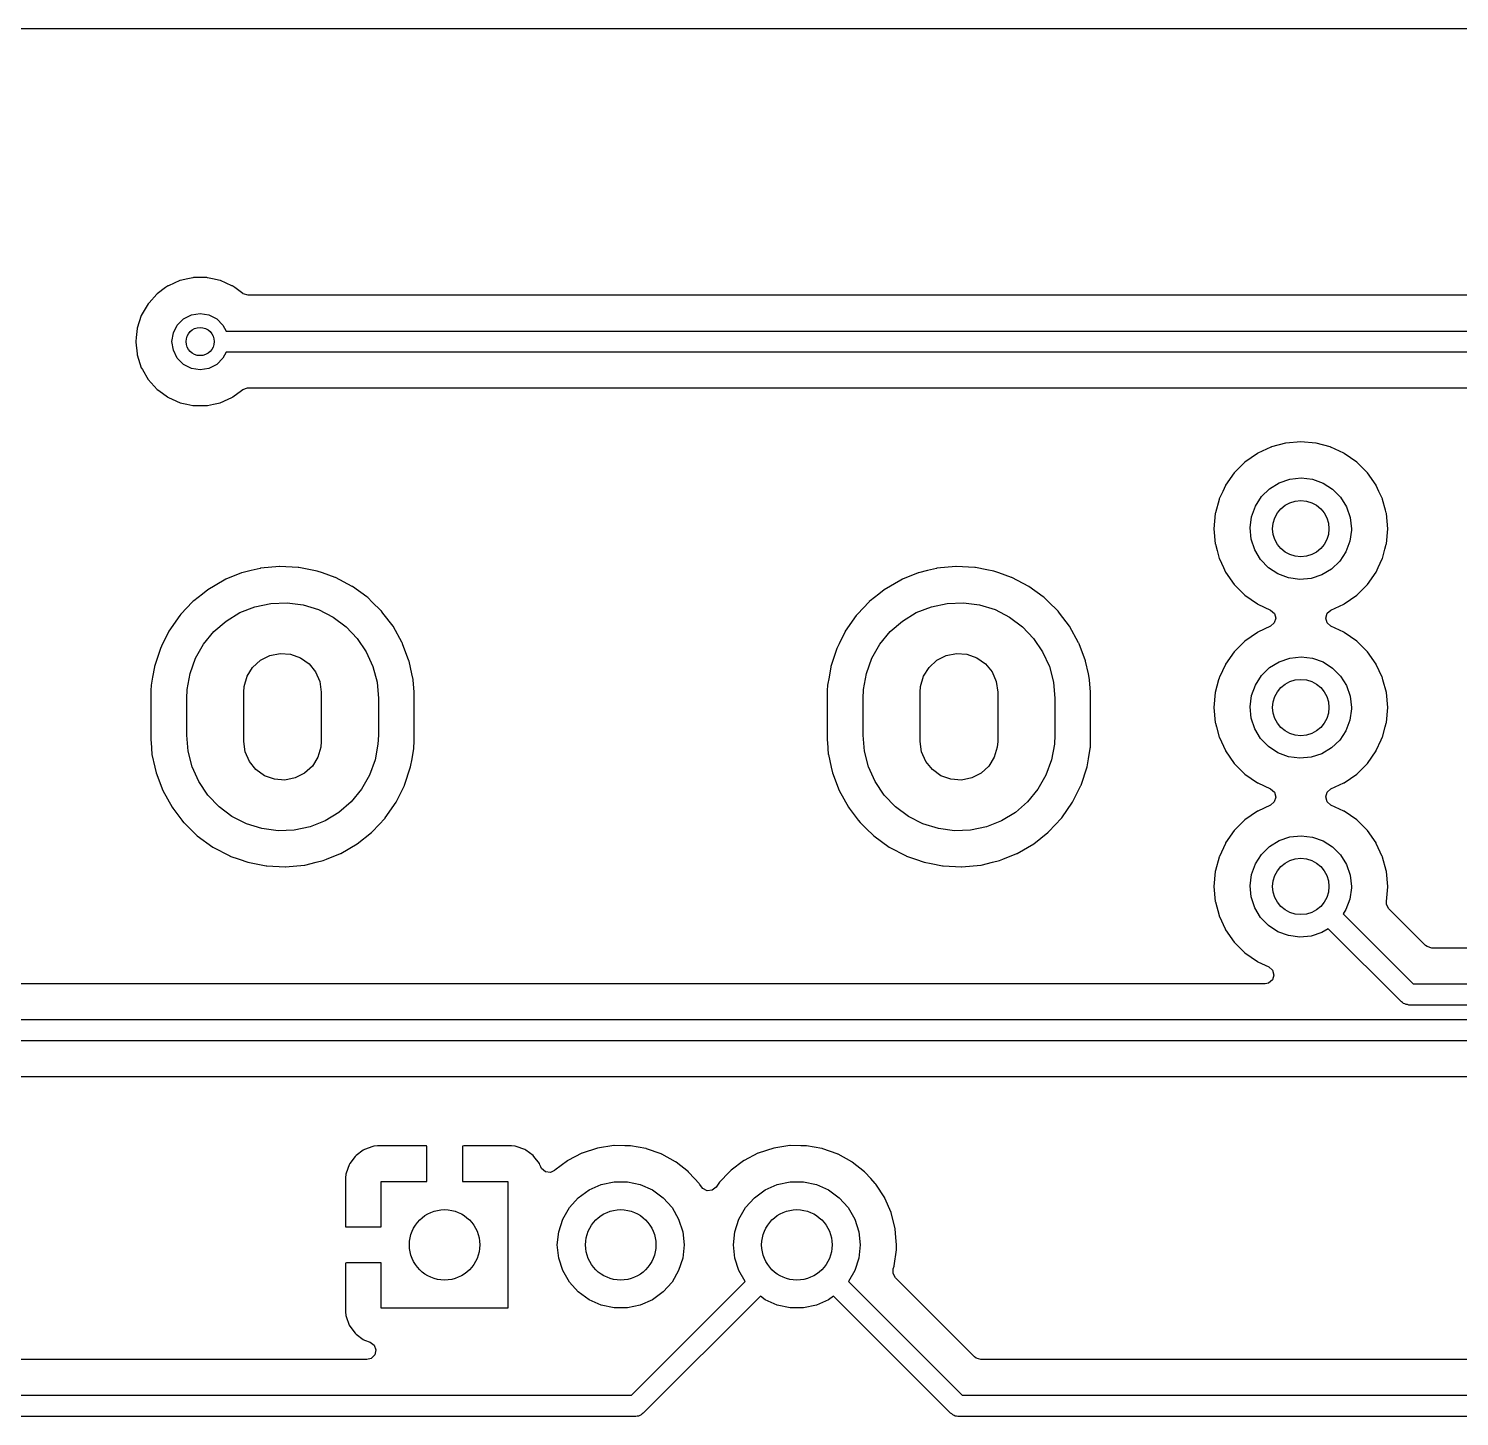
# Model space of a CAD drawing. Extents: x 51 to 243, y -135 to -54.
# Drawn here: x 156.7 to 177, y -73.56 to -53.85 of the extents above; entities that cross this region are included whole.
import ezdxf

# ---------------------------------------------------------------- set-up
doc = ezdxf.new("R2010")
doc.units = 0
doc.layers.add('BLACK', color=7, linetype='CONTINUOUS')

msp = doc.modelspace()

# ---------------------------------------------------------------- linework, layer by layer
at = {"layer": 'BLACK', "linetype": 'CONTINUOUS'}
for p, q in [((51.4345, -53.8485), (243.206, -53.8485)), ((158.843, -57.4269), (158.68, -57.4992)), ((158.849, -57.4242), (158.843, -57.4269)), ((158.843, -57.4269), (158.843, -57.4269)), ((158.958, -57.401), (158.849, -57.4242)), ((159.029, -57.3859), (158.958, -57.401)), ((159.036, -57.3845), (159.029, -57.3859)), ((159.029, -57.3859), (159.029, -57.3859)), ((159.226, -57.3845), (159.036, -57.3845)), ((159.233, -57.3859), (159.226, -57.3845)), ((159.304, -57.401), (159.233, -57.3859)), ((159.233, -57.3859), (159.233, -57.3859)), ((159.413, -57.4242), (159.304, -57.401)), ((159.419, -57.4269), (159.413, -57.4242)), ((159.582, -57.4992), (159.419, -57.4269)), ((159.419, -57.4269), (159.419, -57.4269)), ((158.515, -57.619), (158.406, -57.7409)), ((158.52, -57.6141), (158.515, -57.619)), ((158.515, -57.619), (158.515, -57.619)), ((158.64, -57.5268), (158.52, -57.6141)), ((158.669, -57.5058), (158.64, -57.5268)), ((158.674, -57.5019), (158.669, -57.5058)), ((158.669, -57.5058), (158.669, -57.5058)), ((158.68, -57.4992), (158.674, -57.5019)), ((158.68, -57.4992), (158.68, -57.4992)), ((159.588, -57.5019), (159.582, -57.4992)), ((159.582, -57.4992), (159.582, -57.4992)), ((159.593, -57.5058), (159.588, -57.5019)), ((159.622, -57.5268), (159.593, -57.5058)), ((159.593, -57.5058), (159.593, -57.5058)), ((159.737, -57.6103), (159.622, -57.5268)), ((159.737, -57.6104), (159.737, -57.6103)), ((159.743, -57.6145), (159.737, -57.6104)), ((159.811, -57.6345), (159.743, -57.6145)), ((208.164, -57.6345), (159.811, -57.6345)), ((158.392, -57.7561), (158.296, -57.9214)), ((158.406, -57.7409), (158.392, -57.7561)), ((158.296, -57.9214), (158.237, -58.1031)), ((158.751, -58.1694), (158.807, -58.0579)), ((158.807, -58.0579), (158.896, -57.9694)), ((158.896, -57.9694), (159.007, -57.9126)), ((159.007, -57.9126), (159.131, -57.893)), ((159.131, -57.893), (159.255, -57.9126)), ((159.255, -57.9126), (159.366, -57.9694)), ((159.366, -57.9694), (159.455, -58.0579)), ((159.455, -58.0579), (159.498, -58.143)), ((158.223, -58.2368), (158.217, -58.293)), ((158.237, -58.1096), (158.223, -58.2368)), ((158.237, -58.1031), (158.237, -58.1096)), ((158.237, -58.1096), (158.237, -58.1096)), ((158.731, -58.293), (158.751, -58.1694)), ((159.498, -58.143), (222.123, -58.143)), ((158.217, -58.293), (158.218, -58.2996)), ((158.218, -58.2996), (158.236, -58.4652)), ((158.236, -58.4652), (158.237, -58.4829)), ((158.751, -58.4166), (158.731, -58.293)), ((158.807, -58.5281), (158.751, -58.4166)), ((159.498, -58.443), (159.455, -58.5281)), ((222.061, -58.443), (159.498, -58.443)), ((158.237, -58.4829), (158.296, -58.6646)), ((158.296, -58.6646), (158.3, -58.6703)), ((158.3, -58.6703), (158.3, -58.6703)), ((158.3, -58.6703), (158.312, -58.6913)), ((158.896, -58.6166), (158.807, -58.5281)), ((159.007, -58.6734), (158.896, -58.6166)), ((159.131, -58.693), (159.007, -58.6734)), ((159.255, -58.6734), (159.131, -58.693)), ((159.366, -58.6166), (159.255, -58.6734)), ((159.455, -58.5281), (159.366, -58.6166)), ((158.312, -58.6913), (158.392, -58.8299)), ((158.392, -58.8299), (158.52, -58.9719)), ((158.52, -58.9719), (158.543, -58.9884)), ((158.543, -58.9884), (158.667, -59.0785)), ((158.667, -59.0785), (158.674, -59.0841)), ((158.674, -59.0841), (158.68, -59.0868)), ((158.68, -59.0868), (158.68, -59.0868)), ((158.68, -59.0868), (158.735, -59.1112)), ((159.527, -59.1112), (159.582, -59.0868)), ((159.582, -59.0868), (159.588, -59.0841)), ((159.582, -59.0868), (159.582, -59.0868)), ((159.588, -59.0841), (159.595, -59.0785)), ((159.595, -59.0785), (159.719, -58.9884)), ((159.719, -58.9884), (159.737, -58.9756)), ((159.737, -58.9756), (159.804, -58.9517)), ((159.804, -58.9517), (159.811, -58.9515)), ((159.811, -58.9515), (221.798, -58.9515)), ((158.735, -59.1112), (158.849, -59.1618)), ((158.849, -59.1618), (158.942, -59.1816)), ((158.942, -59.1816), (159.029, -59.2001)), ((159.029, -59.2001), (159.029, -59.2001)), ((159.029, -59.2001), (159.036, -59.2015)), ((159.036, -59.2015), (159.226, -59.2015)), ((159.226, -59.2015), (159.233, -59.2001)), ((159.233, -59.2001), (159.32, -59.1816)), ((159.233, -59.2001), (159.233, -59.2001)), ((159.32, -59.1816), (159.413, -59.1618)), ((159.413, -59.1618), (159.527, -59.1112)), ((174.135, -59.882), (173.959, -60.0053)), ((174.14, -59.8797), (174.135, -59.882)), ((174.325, -59.7935), (174.14, -59.8797)), ((174.14, -59.8797), (174.14, -59.8797)), ((174.33, -59.7912), (174.325, -59.7935)), ((174.325, -59.7935), (174.325, -59.7935)), ((174.336, -59.7898), (174.33, -59.7912)), ((174.533, -59.737), (174.336, -59.7898)), ((174.336, -59.7898), (174.336, -59.7898)), ((174.538, -59.7355), (174.533, -59.737)), ((174.533, -59.737), (174.533, -59.737)), ((174.752, -59.7168), (174.538, -59.7355)), ((174.966, -59.7355), (174.752, -59.7168)), ((174.971, -59.737), (174.966, -59.7355)), ((175.168, -59.7898), (174.971, -59.737)), ((174.971, -59.737), (174.971, -59.737)), ((175.174, -59.7912), (175.168, -59.7898)), ((175.168, -59.7898), (175.168, -59.7898)), ((175.179, -59.7935), (175.174, -59.7912)), ((175.364, -59.8797), (175.179, -59.7935)), ((175.179, -59.7935), (175.179, -59.7935)), ((175.369, -59.882), (175.364, -59.8797)), ((175.364, -59.8797), (175.364, -59.8797)), ((175.545, -60.0053), (175.369, -59.882)), ((173.959, -60.0053), (173.807, -60.1573)), ((175.697, -60.1573), (175.545, -60.0053)), ((173.807, -60.1573), (173.684, -60.3334)), ((174.309, -60.3826), (174.445, -60.2985)), ((174.445, -60.2985), (174.597, -60.2468)), ((174.597, -60.2468), (174.757, -60.23)), ((174.757, -60.23), (174.916, -60.249)), ((174.916, -60.249), (175.068, -60.3029)), ((175.068, -60.3029), (175.203, -60.3889)), ((175.82, -60.3334), (175.697, -60.1573)), ((173.643, -60.4214), (173.593, -60.5282)), ((173.682, -60.3384), (173.643, -60.4214)), ((173.684, -60.3334), (173.682, -60.3384)), ((173.682, -60.3384), (173.682, -60.3384)), ((174.107, -60.6299), (174.194, -60.4949)), ((174.194, -60.4949), (174.309, -60.3826)), ((175.203, -60.3889), (175.316, -60.5028)), ((175.316, -60.5028), (175.401, -60.6389)), ((175.822, -60.3384), (175.82, -60.3334)), ((175.861, -60.4214), (175.822, -60.3384)), ((175.822, -60.3384), (175.822, -60.3384)), ((175.911, -60.5282), (175.861, -60.4214)), ((173.592, -60.5335), (173.541, -60.7231)), ((173.593, -60.5282), (173.592, -60.5335)), ((173.592, -60.5335), (173.592, -60.5335)), ((174.052, -60.7807), (174.107, -60.6299)), ((175.401, -60.6389), (175.454, -60.7905)), ((175.912, -60.5335), (175.911, -60.5282)), ((175.954, -60.6879), (175.912, -60.5335)), ((175.912, -60.5335), (175.912, -60.5335)), ((175.963, -60.7231), (175.954, -60.6879)), ((173.538, -60.7359), (173.519, -60.95)), ((173.541, -60.7231), (173.538, -60.7359)), ((174.032, -60.9399), (174.052, -60.7807)), ((175.454, -60.7905), (175.472, -60.95)), ((175.966, -60.7359), (175.963, -60.7231)), ((175.985, -60.95), (175.966, -60.7359)), ((173.519, -60.95), (173.538, -61.1641)), ((174.048, -61.0997), (174.032, -60.9399)), ((174.098, -61.252), (174.048, -61.0997)), ((175.472, -60.9701), (175.449, -61.1291)), ((175.472, -60.95), (175.472, -60.9701)), ((175.966, -61.1641), (175.985, -60.95)), ((173.538, -61.1641), (173.539, -61.1695)), ((173.539, -61.1695), (173.539, -61.1695)), ((173.539, -61.1695), (173.564, -61.2611)), ((173.564, -61.2611), (173.593, -61.3718)), ((174.182, -61.3893), (174.098, -61.252)), ((175.392, -61.2791), (175.304, -61.4128)), ((175.449, -61.1291), (175.392, -61.2791)), ((175.911, -61.3718), (175.94, -61.2611)), ((175.94, -61.2611), (175.946, -61.2411)), ((175.946, -61.2411), (175.965, -61.1695)), ((175.965, -61.1695), (175.966, -61.1641)), ((175.965, -61.1695), (175.965, -61.1695)), ((159.983, -61.5138), (159.853, -61.5456)), ((159.988, -61.5127), (159.983, -61.5138)), ((159.983, -61.5138), (159.983, -61.5138)), ((160.257, -61.487), (159.988, -61.5127)), ((160.262, -61.4872), (160.257, -61.487)), ((160.524, -61.5002), (160.262, -61.4872)), ((160.262, -61.4872), (160.262, -61.4872)), ((160.528, -61.5005), (160.524, -61.5002)), ((160.524, -61.5002), (160.524, -61.5002)), ((160.533, -61.5013), (160.528, -61.5005)), ((160.696, -61.5336), (160.533, -61.5013)), ((160.533, -61.5013), (160.533, -61.5013)), ((169.583, -61.5138), (169.453, -61.5456)), ((169.588, -61.5127), (169.583, -61.5138)), ((169.583, -61.5138), (169.583, -61.5138)), ((169.857, -61.487), (169.588, -61.5127)), ((169.862, -61.4872), (169.857, -61.487)), ((170.124, -61.5002), (169.862, -61.4872)), ((169.862, -61.4872), (169.862, -61.4872)), ((170.128, -61.5005), (170.124, -61.5002)), ((170.124, -61.5002), (170.124, -61.5002)), ((170.133, -61.5013), (170.128, -61.5005)), ((170.296, -61.5336), (170.133, -61.5013)), ((170.133, -61.5013), (170.133, -61.5013)), ((173.593, -61.3718), (173.595, -61.3768)), ((173.595, -61.3768), (173.596, -61.3768)), ((173.596, -61.3768), (173.653, -61.5002)), ((173.653, -61.5002), (173.684, -61.5666)), ((174.293, -61.5048), (174.182, -61.3893)), ((174.427, -61.5927), (174.293, -61.5048)), ((175.187, -61.5235), (175.049, -61.6057)), ((175.304, -61.4128), (175.187, -61.5235)), ((175.82, -61.5666), (175.851, -61.5002)), ((175.851, -61.5002), (175.908, -61.3768)), ((175.908, -61.3768), (175.909, -61.3768)), ((175.909, -61.3768), (175.911, -61.3718)), ((159.473, -61.679), (159.239, -61.816)), ((159.497, -61.6692), (159.473, -61.679)), ((159.72, -61.5789), (159.497, -61.6692)), ((159.724, -61.5772), (159.72, -61.5789)), ((159.72, -61.5789), (159.72, -61.5789)), ((159.853, -61.5456), (159.724, -61.5772)), ((160.794, -61.5529), (160.696, -61.5336)), ((160.868, -61.5789), (160.794, -61.5529)), ((161.046, -61.6417), (160.868, -61.5789)), ((161.05, -61.6432), (161.046, -61.6417)), ((161.046, -61.6417), (161.046, -61.6417)), ((161.29, -61.7695), (161.05, -61.6432)), ((169.073, -61.679), (168.839, -61.816)), ((169.097, -61.6692), (169.073, -61.679)), ((169.32, -61.5789), (169.097, -61.6692)), ((169.324, -61.5772), (169.32, -61.5789)), ((169.32, -61.5789), (169.32, -61.5789)), ((169.453, -61.5456), (169.324, -61.5772)), ((170.394, -61.5529), (170.296, -61.5336)), ((170.468, -61.5789), (170.394, -61.5529)), ((170.646, -61.6417), (170.468, -61.5789)), ((170.65, -61.6432), (170.646, -61.6417)), ((170.646, -61.6417), (170.646, -61.6417)), ((170.89, -61.7695), (170.65, -61.6432)), ((173.684, -61.5666), (173.807, -61.7427)), ((174.578, -61.6486), (174.427, -61.5927)), ((174.737, -61.6698), (174.578, -61.6486)), ((174.897, -61.6553), (174.737, -61.6698)), ((175.049, -61.6057), (174.897, -61.6553)), ((175.697, -61.7427), (175.82, -61.5666)), ((159.162, -61.8778), (159.042, -61.973)), ((159.239, -61.816), (159.162, -61.8778)), ((161.294, -61.7721), (161.29, -61.7695)), ((161.496, -61.9195), (161.294, -61.7721)), ((161.509, -61.929), (161.496, -61.9195)), ((161.574, -61.9927), (161.509, -61.929)), ((168.762, -61.8778), (168.642, -61.973)), ((168.839, -61.816), (168.762, -61.8778)), ((170.894, -61.7721), (170.89, -61.7695)), ((171.096, -61.9195), (170.894, -61.7721)), ((171.109, -61.929), (171.096, -61.9195)), ((171.174, -61.9927), (171.109, -61.929)), ((173.807, -61.7427), (173.959, -61.8947)), ((173.959, -61.8947), (174.135, -62.018)), ((175.369, -62.018), (175.545, -61.8947)), ((175.545, -61.8947), (175.697, -61.7427)), ((159.024, -61.9887), (158.859, -62.1654)), ((159.027, -61.9854), (159.024, -61.9887)), ((159.042, -61.973), (159.027, -61.9854)), ((159.695, -62.1418), (159.909, -62.0574)), ((159.909, -62.0574), (160.134, -62.0101)), ((160.134, -62.0101), (160.364, -62.0015)), ((160.364, -62.0015), (160.592, -62.0317)), ((160.592, -62.0317), (160.812, -62.0999)), ((160.812, -62.0999), (161.017, -62.2041)), ((161.697, -62.1122), (161.574, -61.9927)), ((161.703, -62.1186), (161.697, -62.1122)), ((161.706, -62.1222), (161.703, -62.1186)), ((161.726, -62.1489), (161.706, -62.1222)), ((161.706, -62.1222), (161.706, -62.1222)), ((168.624, -61.9887), (168.459, -62.1654)), ((168.627, -61.9854), (168.624, -61.9887)), ((168.642, -61.973), (168.627, -61.9854)), ((169.295, -62.1418), (169.509, -62.0574)), ((169.509, -62.0574), (169.734, -62.0101)), ((169.734, -62.0101), (169.964, -62.0015)), ((169.964, -62.0015), (170.192, -62.0317)), ((170.192, -62.0317), (170.412, -62.0999)), ((170.412, -62.0999), (170.617, -62.2041)), ((171.297, -62.1122), (171.174, -61.9927)), ((171.303, -62.1186), (171.297, -62.1122)), ((171.306, -62.1222), (171.303, -62.1186)), ((171.326, -62.1489), (171.306, -62.1222)), ((171.306, -62.1222), (171.306, -62.1222)), ((174.135, -62.018), (174.14, -62.0203)), ((174.14, -62.0203), (174.14, -62.0203)), ((174.14, -62.0203), (174.324, -62.1058)), ((174.324, -62.1058), (174.377, -62.1527)), ((175.128, -62.151), (175.18, -62.1058)), ((175.18, -62.1058), (175.364, -62.0203)), ((175.364, -62.0203), (175.369, -62.018)), ((175.364, -62.0203), (175.364, -62.0203)), ((158.842, -62.1835), (158.687, -62.4063)), ((158.859, -62.1654), (158.842, -62.1835)), ((159.325, -62.4119), (159.499, -62.2611)), ((159.499, -62.2611), (159.695, -62.1418)), ((161.017, -62.2041), (161.201, -62.3414)), ((161.868, -62.3341), (161.726, -62.1489)), ((161.999, -62.5712), (161.868, -62.3341)), ((168.442, -62.1835), (168.287, -62.4063)), ((168.459, -62.1654), (168.442, -62.1835)), ((168.925, -62.4119), (169.099, -62.2611)), ((169.099, -62.2611), (169.295, -62.1418)), ((170.617, -62.2041), (170.801, -62.3414)), ((171.468, -62.3341), (171.326, -62.1489)), ((171.599, -62.5712), (171.468, -62.3341)), ((174.324, -62.3342), (174.14, -62.4197)), ((174.376, -62.289), (174.324, -62.3342)), ((174.396, -62.221), (174.376, -62.289)), ((174.377, -62.1527), (174.396, -62.221)), ((175.108, -62.219), (175.128, -62.151)), ((175.127, -62.2873), (175.108, -62.219)), ((175.18, -62.3342), (175.127, -62.2873)), ((175.364, -62.4197), (175.18, -62.3342)), ((158.685, -62.4104), (158.598, -62.5862)), ((158.687, -62.4063), (158.685, -62.4104)), ((158.685, -62.4104), (158.685, -62.4104)), ((159.179, -62.5897), (159.325, -62.4119)), ((161.201, -62.3414), (161.36, -62.5078)), ((161.36, -62.5078), (161.488, -62.6986)), ((168.285, -62.4104), (168.198, -62.5862)), ((168.287, -62.4063), (168.285, -62.4104)), ((168.285, -62.4104), (168.285, -62.4104)), ((168.779, -62.5897), (168.925, -62.4119)), ((170.801, -62.3414), (170.96, -62.5078)), ((170.96, -62.5078), (171.088, -62.6986)), ((174.135, -62.422), (173.959, -62.5453)), ((174.14, -62.4197), (174.135, -62.422)), ((174.14, -62.4197), (174.14, -62.4197)), ((175.369, -62.422), (175.364, -62.4197)), ((175.364, -62.4197), (175.364, -62.4197)), ((175.545, -62.5453), (175.369, -62.422)), ((158.567, -62.6491), (158.482, -62.9068)), ((158.598, -62.5862), (158.567, -62.6491)), ((159.065, -62.7895), (159.179, -62.5897)), ((160.119, -62.7506), (160.265, -62.7211)), ((160.265, -62.7211), (160.414, -62.732)), ((160.414, -62.732), (160.555, -62.7826)), ((161.488, -62.6986), (161.583, -62.9083)), ((162.001, -62.5755), (161.999, -62.5712)), ((162.005, -62.5869), (162.001, -62.5755)), ((162.001, -62.5755), (162.001, -62.5755)), ((162.095, -62.8248), (162.005, -62.5869)), ((168.167, -62.6491), (168.082, -62.9068)), ((168.198, -62.5862), (168.167, -62.6491)), ((168.665, -62.7895), (168.779, -62.5897)), ((169.719, -62.7506), (169.865, -62.7211)), ((169.865, -62.7211), (170.014, -62.732)), ((170.014, -62.732), (170.155, -62.7826)), ((171.088, -62.6986), (171.183, -62.9083)), ((171.601, -62.5755), (171.599, -62.5712)), ((171.605, -62.5869), (171.601, -62.5755)), ((171.601, -62.5755), (171.601, -62.5755)), ((171.695, -62.8248), (171.605, -62.5869)), ((173.807, -62.6973), (173.684, -62.8734)), ((173.959, -62.5453), (173.807, -62.6973)), ((175.697, -62.6973), (175.545, -62.5453)), ((175.82, -62.8734), (175.697, -62.6973)), ((158.481, -62.9113), (158.456, -63.0563)), ((158.482, -62.9068), (158.481, -62.9113)), ((158.481, -62.9113), (158.481, -62.9113)), ((158.987, -63.0057), (159.065, -62.7895)), ((159.798, -63.0463), (159.876, -62.9194)), ((159.876, -62.9194), (159.986, -62.8184)), ((159.986, -62.8184), (160.119, -62.7506)), ((160.555, -62.7826), (160.677, -62.8691)), ((160.677, -62.8691), (160.77, -62.9851)), ((161.583, -62.9083), (161.641, -63.1309)), ((162.096, -62.8292), (162.095, -62.8248)), ((162.137, -63.0115), (162.096, -62.8292)), ((162.096, -62.8292), (162.096, -62.8292)), ((168.081, -62.9113), (168.056, -63.0563)), ((168.082, -62.9068), (168.081, -62.9113)), ((168.081, -62.9113), (168.081, -62.9113)), ((168.587, -63.0057), (168.665, -62.7895)), ((169.398, -63.0463), (169.476, -62.9194)), ((169.476, -62.9194), (169.586, -62.8184)), ((169.586, -62.8184), (169.719, -62.7506)), ((170.155, -62.7826), (170.277, -62.8691)), ((170.277, -62.8691), (170.37, -62.9851)), ((171.183, -62.9083), (171.241, -63.1309)), ((171.696, -62.8292), (171.695, -62.8248)), ((171.737, -63.0115), (171.696, -62.8292)), ((171.696, -62.8292), (171.696, -62.8292)), ((173.682, -62.8784), (173.599, -63.0563)), ((173.684, -62.8734), (173.682, -62.8784)), ((173.682, -62.8784), (173.682, -62.8784)), ((174.194, -63.0349), (174.309, -62.9226)), ((174.309, -62.9226), (174.445, -62.8385)), ((174.445, -62.8385), (174.597, -62.7868)), ((174.597, -62.7868), (174.757, -62.77)), ((174.757, -62.77), (174.916, -62.789)), ((174.916, -62.789), (175.068, -62.8429)), ((175.068, -62.8429), (175.203, -62.9289)), ((175.203, -62.9289), (175.316, -63.0428)), ((175.822, -62.8784), (175.82, -62.8734)), ((175.905, -63.0563), (175.822, -62.8784)), ((175.822, -62.8784), (175.822, -62.8784)), ((158.456, -63.0563), (158.436, -63.1739)), ((158.946, -63.232), (158.987, -63.0057)), ((159.756, -63.1897), (159.798, -63.0463)), ((160.77, -62.9851), (160.83, -63.1221)), ((160.83, -63.1221), (160.85, -63.27)), ((161.641, -63.1309), (161.66, -63.36)), ((162.154, -63.0895), (162.137, -63.0115)), ((162.154, -63.0941), (162.154, -63.0895)), ((162.167, -63.2705), (162.154, -63.0941)), ((168.056, -63.0563), (168.036, -63.1739)), ((168.546, -63.232), (168.587, -63.0057)), ((169.356, -63.1897), (169.398, -63.0463)), ((170.37, -62.9851), (170.43, -63.1221)), ((170.43, -63.1221), (170.45, -63.27)), ((171.241, -63.1309), (171.26, -63.36)), ((171.754, -63.0895), (171.737, -63.0115)), ((171.754, -63.0941), (171.754, -63.0895)), ((171.767, -63.2705), (171.754, -63.0941)), ((173.586, -63.0941), (173.538, -63.2759)), ((173.592, -63.0735), (173.586, -63.0941)), ((173.593, -63.0682), (173.592, -63.0735)), ((173.592, -63.0735), (173.592, -63.0735)), ((173.599, -63.0563), (173.593, -63.0682)), ((174.107, -63.1699), (174.194, -63.0349)), ((175.316, -63.0428), (175.401, -63.1789)), ((175.911, -63.0682), (175.905, -63.0563)), ((175.912, -63.0735), (175.911, -63.0682)), ((175.918, -63.0941), (175.912, -63.0735)), ((175.912, -63.0735), (175.912, -63.0735)), ((175.966, -63.2759), (175.918, -63.0941)), ((158.432, -63.244), (158.431, -63.2596)), ((158.431, -63.2596), (158.431, -63.9489)), ((158.436, -63.1778), (158.432, -63.244)), ((158.436, -63.1739), (158.436, -63.1778)), ((158.94, -63.36), (158.946, -63.232)), ((159.75, -63.27), (159.756, -63.1897)), ((159.75, -63.97), (159.75, -63.27)), ((160.85, -63.27), (160.85, -63.97)), ((162.168, -63.2911), (162.167, -63.2705)), ((162.168, -63.9804), (162.168, -63.2911)), ((168.032, -63.244), (168.031, -63.2596)), ((168.031, -63.2596), (168.031, -63.9489)), ((168.036, -63.1778), (168.032, -63.244)), ((168.036, -63.1739), (168.036, -63.1778)), ((168.54, -63.36), (168.546, -63.232)), ((169.35, -63.27), (169.356, -63.1897)), ((169.35, -63.97), (169.35, -63.27)), ((170.45, -63.27), (170.45, -63.97)), ((171.768, -63.2911), (171.767, -63.2705)), ((171.768, -63.9804), (171.768, -63.2911)), ((173.538, -63.2759), (173.519, -63.49)), ((174.032, -63.4799), (174.052, -63.3207)), ((174.052, -63.3207), (174.107, -63.1699)), ((175.401, -63.1789), (175.454, -63.3305)), ((175.454, -63.3305), (175.472, -63.49)), ((175.985, -63.49), (175.966, -63.2759)), ((158.94, -63.88), (158.94, -63.36)), ((161.66, -63.36), (161.66, -63.88)), ((168.54, -63.88), (168.54, -63.36)), ((171.26, -63.36), (171.26, -63.88)), ((173.519, -63.49), (173.538, -63.7041)), ((174.048, -63.6397), (174.032, -63.4799)), ((175.472, -63.5101), (175.449, -63.6691)), ((175.472, -63.49), (175.472, -63.5101)), ((175.966, -63.7041), (175.985, -63.49)), ((173.538, -63.7041), (173.539, -63.7095)), ((173.539, -63.7095), (173.539, -63.7095)), ((173.539, -63.7095), (173.554, -63.7656)), ((174.098, -63.792), (174.048, -63.6397)), ((175.449, -63.6691), (175.392, -63.8191)), ((175.95, -63.7656), (175.965, -63.7095)), ((175.965, -63.7095), (175.966, -63.7041)), ((175.965, -63.7095), (175.965, -63.7095)), ((158.431, -63.9489), (158.432, -63.9512)), ((158.432, -63.9512), (158.432, -63.9512)), ((158.432, -63.9512), (158.434, -63.987)), ((158.959, -64.1091), (158.94, -63.88)), ((161.66, -63.88), (161.654, -64.008)), ((168.031, -63.9489), (168.032, -63.9512)), ((168.032, -63.9512), (168.034, -63.987)), ((168.032, -63.9512), (168.032, -63.9512)), ((168.559, -64.1091), (168.54, -63.88)), ((171.26, -63.88), (171.254, -64.008)), ((173.554, -63.7656), (173.593, -63.9118)), ((173.593, -63.9118), (173.595, -63.9168)), ((173.595, -63.9168), (173.596, -63.9168)), ((173.596, -63.9168), (173.681, -64.1012)), ((174.182, -63.9293), (174.098, -63.792)), ((174.293, -64.0448), (174.182, -63.9293)), ((175.304, -63.9528), (175.187, -64.0635)), ((175.392, -63.8191), (175.304, -63.9528)), ((175.823, -64.1012), (175.894, -63.9489)), ((175.894, -63.9489), (175.908, -63.9168)), ((175.908, -63.9168), (175.909, -63.9168)), ((175.909, -63.9168), (175.911, -63.9118)), ((175.911, -63.9118), (175.95, -63.7656)), ((158.434, -63.987), (158.446, -64.1505)), ((158.446, -64.1505), (158.447, -64.1549)), ((158.447, -64.1549), (158.447, -64.1549)), ((158.447, -64.1549), (158.487, -64.3372)), ((159.017, -64.3317), (158.959, -64.1091)), ((159.77, -64.1179), (159.75, -63.97)), ((159.83, -64.2549), (159.77, -64.1179)), ((160.844, -64.0503), (160.802, -64.1937)), ((160.85, -63.97), (160.844, -64.0503)), ((161.654, -64.008), (161.613, -64.2343)), ((162.138, -64.2173), (162.164, -64.0699)), ((162.164, -64.0661), (162.165, -64.0536)), ((162.164, -64.0698), (162.164, -64.0661)), ((162.164, -64.0699), (162.164, -64.0698)), ((162.165, -64.0536), (162.168, -63.982)), ((162.168, -63.982), (162.168, -63.9804)), ((162.168, -63.982), (162.168, -63.982)), ((168.034, -63.987), (168.046, -64.1505)), ((168.046, -64.1505), (168.047, -64.1549)), ((168.047, -64.1549), (168.047, -64.1549)), ((168.047, -64.1549), (168.087, -64.3372)), ((168.617, -64.3317), (168.559, -64.1091)), ((169.37, -64.1179), (169.35, -63.97)), ((169.43, -64.2549), (169.37, -64.1179)), ((170.444, -64.0503), (170.402, -64.1937)), ((170.45, -63.97), (170.444, -64.0503)), ((171.254, -64.008), (171.213, -64.2343)), ((171.738, -64.2173), (171.764, -64.0699)), ((171.764, -64.0661), (171.765, -64.0536)), ((171.764, -64.0698), (171.764, -64.0661)), ((171.764, -64.0699), (171.764, -64.0698)), ((171.765, -64.0536), (171.768, -63.982)), ((171.768, -63.982), (171.768, -63.9804)), ((171.768, -63.982), (171.768, -63.982)), ((173.681, -64.1012), (173.684, -64.1066)), ((173.684, -64.1066), (173.807, -64.2827)), ((174.427, -64.1327), (174.293, -64.0448)), ((174.578, -64.1886), (174.427, -64.1327)), ((175.049, -64.1457), (174.897, -64.1953)), ((175.187, -64.0635), (175.049, -64.1457)), ((175.697, -64.2827), (175.82, -64.1066)), ((175.82, -64.1066), (175.823, -64.1012)), ((158.487, -64.3372), (158.505, -64.4152)), ((159.112, -64.5414), (159.017, -64.3317)), ((159.923, -64.3709), (159.83, -64.2549)), ((160.724, -64.3206), (160.614, -64.4216)), ((160.802, -64.1937), (160.724, -64.3206)), ((161.613, -64.2343), (161.535, -64.4505)), ((162.033, -64.5909), (162.118, -64.3332)), ((162.118, -64.3332), (162.138, -64.2173)), ((168.087, -64.3372), (168.105, -64.4152)), ((168.712, -64.5414), (168.617, -64.3317)), ((169.523, -64.3709), (169.43, -64.2549)), ((170.324, -64.3206), (170.214, -64.4216)), ((170.402, -64.1937), (170.324, -64.3206)), ((171.213, -64.2343), (171.135, -64.4505)), ((171.633, -64.5909), (171.718, -64.3332)), ((171.718, -64.3332), (171.738, -64.2173)), ((173.807, -64.2827), (173.959, -64.4347)), ((174.737, -64.2098), (174.578, -64.1886)), ((174.897, -64.1953), (174.737, -64.2098)), ((175.545, -64.4347), (175.697, -64.2827)), ((158.505, -64.4152), (158.601, -64.6688)), ((159.24, -64.7322), (159.112, -64.5414)), ((160.045, -64.4574), (159.923, -64.3709)), ((160.186, -64.508), (160.045, -64.4574)), ((160.335, -64.5189), (160.186, -64.508)), ((160.481, -64.4894), (160.335, -64.5189)), ((160.614, -64.4216), (160.481, -64.4894)), ((161.535, -64.4505), (161.421, -64.6503)), ((168.105, -64.4152), (168.201, -64.6688)), ((168.84, -64.7322), (168.712, -64.5414)), ((169.645, -64.4574), (169.523, -64.3709)), ((169.786, -64.508), (169.645, -64.4574)), ((169.935, -64.5189), (169.786, -64.508)), ((170.081, -64.4894), (169.935, -64.5189)), ((170.214, -64.4216), (170.081, -64.4894)), ((171.135, -64.4505), (171.021, -64.6503)), ((173.959, -64.4347), (174.135, -64.558)), ((174.135, -64.558), (174.14, -64.5603)), ((174.14, -64.5603), (174.14, -64.5603)), ((174.14, -64.5603), (174.324, -64.6458)), ((175.18, -64.6458), (175.364, -64.5603)), ((175.364, -64.5603), (175.369, -64.558)), ((175.364, -64.5603), (175.364, -64.5603)), ((175.369, -64.558), (175.545, -64.4347)), ((158.601, -64.6688), (158.732, -64.9059)), ((159.399, -64.8986), (159.24, -64.7322)), ((161.421, -64.6503), (161.275, -64.8281)), ((161.922, -64.8155), (162.031, -64.595)), ((162.031, -64.595), (162.033, -64.5909)), ((162.031, -64.595), (162.031, -64.595)), ((168.201, -64.6688), (168.332, -64.9059)), ((168.999, -64.8986), (168.84, -64.7322)), ((171.021, -64.6503), (170.875, -64.8281)), ((171.522, -64.8155), (171.631, -64.595)), ((171.631, -64.595), (171.633, -64.5909)), ((171.631, -64.595), (171.631, -64.595)), ((174.324, -64.6458), (174.377, -64.6927)), ((174.396, -64.761), (174.376, -64.829)), ((174.377, -64.6927), (174.396, -64.761)), ((175.108, -64.759), (175.128, -64.691)), ((175.127, -64.8273), (175.108, -64.759)), ((175.128, -64.691), (175.18, -64.6458)), ((158.732, -64.9059), (158.742, -64.919)), ((158.742, -64.919), (158.872, -65.0893)), ((159.583, -65.0359), (159.399, -64.8986)), ((161.101, -64.9789), (160.905, -65.0982)), ((161.275, -64.8281), (161.101, -64.9789)), ((161.758, -65.0565), (161.913, -64.8337)), ((161.913, -64.8337), (161.922, -64.8155)), ((168.332, -64.9059), (168.342, -64.919)), ((168.342, -64.919), (168.472, -65.0893)), ((169.183, -65.0359), (168.999, -64.8986)), ((170.701, -64.9789), (170.505, -65.0982)), ((170.875, -64.8281), (170.701, -64.9789)), ((171.358, -65.0565), (171.513, -64.8337)), ((171.513, -64.8337), (171.522, -64.8155)), ((174.135, -64.962), (173.959, -65.0853)), ((174.14, -64.9597), (174.135, -64.962)), ((174.324, -64.8742), (174.14, -64.9597)), ((174.14, -64.9597), (174.14, -64.9597)), ((174.376, -64.829), (174.324, -64.8742)), ((175.18, -64.8742), (175.127, -64.8273)), ((175.364, -64.9597), (175.18, -64.8742)), ((175.369, -64.962), (175.364, -64.9597)), ((175.364, -64.9597), (175.364, -64.9597)), ((175.545, -65.0853), (175.369, -64.962)), ((158.872, -65.0893), (158.897, -65.1214)), ((158.897, -65.1214), (158.9, -65.1246)), ((158.9, -65.1246), (158.9, -65.1246)), ((158.9, -65.1246), (158.979, -65.2018)), ((159.788, -65.1401), (159.583, -65.0359)), ((160.008, -65.2083), (159.788, -65.1401)), ((160.905, -65.0982), (160.691, -65.1826)), ((161.577, -65.2505), (161.755, -65.0598)), ((161.755, -65.0598), (161.758, -65.0565)), ((161.755, -65.0598), (161.755, -65.0598)), ((168.472, -65.0893), (168.497, -65.1214)), ((168.497, -65.1214), (168.5, -65.1246)), ((168.5, -65.1246), (168.5, -65.1246)), ((168.5, -65.1246), (168.579, -65.2018)), ((169.388, -65.1401), (169.183, -65.0359)), ((169.608, -65.2083), (169.388, -65.1401)), ((170.505, -65.0982), (170.291, -65.1826)), ((171.177, -65.2505), (171.355, -65.0598)), ((171.355, -65.0598), (171.358, -65.0565)), ((171.355, -65.0598), (171.355, -65.0598)), ((173.959, -65.0853), (173.807, -65.2373)), ((175.697, -65.2373), (175.545, -65.0853)), ((158.979, -65.2018), (159.091, -65.311)), ((159.091, -65.311), (159.31, -65.4705)), ((160.236, -65.2385), (160.008, -65.2083)), ((160.466, -65.2299), (160.236, -65.2385)), ((160.691, -65.1826), (160.466, -65.2299)), ((161.361, -65.424), (161.563, -65.2624)), ((161.563, -65.2624), (161.569, -65.2575)), ((161.569, -65.2575), (161.573, -65.2546)), ((161.569, -65.2575), (161.569, -65.2575)), ((161.573, -65.2546), (161.577, -65.2505)), ((168.579, -65.2018), (168.691, -65.311)), ((168.691, -65.311), (168.91, -65.4705)), ((169.836, -65.2385), (169.608, -65.2083)), ((170.066, -65.2299), (169.836, -65.2385)), ((170.291, -65.1826), (170.066, -65.2299)), ((170.961, -65.424), (171.163, -65.2624)), ((171.163, -65.2624), (171.169, -65.2575)), ((171.169, -65.2575), (171.173, -65.2546)), ((171.169, -65.2575), (171.169, -65.2575)), ((171.173, -65.2546), (171.177, -65.2505)), ((173.807, -65.2373), (173.684, -65.4134)), ((174.309, -65.4626), (174.445, -65.3785)), ((174.445, -65.3785), (174.597, -65.3268)), ((174.597, -65.3268), (174.757, -65.31)), ((174.757, -65.31), (174.916, -65.329)), ((174.916, -65.329), (175.068, -65.3829)), ((175.068, -65.3829), (175.203, -65.4689)), ((175.82, -65.4134), (175.697, -65.2373)), ((159.31, -65.4705), (159.55, -65.5968)), ((160.922, -65.6442), (161.123, -65.5627)), ((161.123, -65.5627), (161.127, -65.561)), ((161.123, -65.5627), (161.123, -65.5627)), ((161.127, -65.561), (161.361, -65.424)), ((168.91, -65.4705), (169.15, -65.5968)), ((170.522, -65.6442), (170.723, -65.5627)), ((170.723, -65.5627), (170.727, -65.561)), ((170.723, -65.5627), (170.723, -65.5627)), ((170.727, -65.561), (170.961, -65.424)), ((173.682, -65.4184), (173.596, -65.6032)), ((173.684, -65.4134), (173.682, -65.4184)), ((173.682, -65.4184), (173.682, -65.4184)), ((174.107, -65.7099), (174.194, -65.5749)), ((174.194, -65.5749), (174.309, -65.4626)), ((175.203, -65.4689), (175.316, -65.5828)), ((175.316, -65.5828), (175.401, -65.7189)), ((175.822, -65.4184), (175.82, -65.4134)), ((175.908, -65.6032), (175.822, -65.4184)), ((175.822, -65.4184), (175.822, -65.4184)), ((159.55, -65.5968), (159.554, -65.5983)), ((159.554, -65.5983), (159.554, -65.5983)), ((159.554, -65.5983), (159.684, -65.6442)), ((159.684, -65.6442), (159.806, -65.6871)), ((159.806, -65.6871), (159.904, -65.7064)), ((159.904, -65.7064), (160.067, -65.7387)), ((160.067, -65.7387), (160.067, -65.7387)), ((160.067, -65.7387), (160.072, -65.7395)), ((160.072, -65.7395), (160.076, -65.7398)), ((160.076, -65.7398), (160.076, -65.7398)), ((160.076, -65.7398), (160.338, -65.7528)), ((160.338, -65.7528), (160.338, -65.7528)), ((160.338, -65.7528), (160.343, -65.753)), ((160.343, -65.753), (160.612, -65.7273)), ((160.612, -65.7273), (160.617, -65.7262)), ((160.617, -65.7262), (160.777, -65.6871)), ((160.617, -65.7262), (160.617, -65.7262)), ((160.777, -65.6871), (160.876, -65.6628)), ((160.876, -65.6628), (160.922, -65.6442)), ((169.15, -65.5968), (169.154, -65.5983)), ((169.154, -65.5983), (169.154, -65.5983)), ((169.154, -65.5983), (169.284, -65.6442)), ((169.284, -65.6442), (169.406, -65.6871)), ((169.406, -65.6871), (169.504, -65.7064)), ((169.504, -65.7064), (169.667, -65.7387)), ((169.667, -65.7387), (169.667, -65.7387)), ((169.667, -65.7387), (169.672, -65.7395)), ((169.672, -65.7395), (169.676, -65.7398)), ((169.676, -65.7398), (169.676, -65.7398)), ((169.676, -65.7398), (169.938, -65.7528)), ((169.938, -65.7528), (169.938, -65.7528)), ((169.938, -65.7528), (169.943, -65.753)), ((169.943, -65.753), (170.212, -65.7273)), ((170.212, -65.7273), (170.217, -65.7262)), ((170.217, -65.7262), (170.377, -65.6871)), ((170.217, -65.7262), (170.217, -65.7262)), ((170.377, -65.6871), (170.476, -65.6628)), ((170.476, -65.6628), (170.522, -65.6442)), ((173.592, -65.6135), (173.541, -65.8033)), ((173.593, -65.6082), (173.592, -65.6135)), ((173.592, -65.6135), (173.592, -65.6135)), ((173.596, -65.6032), (173.593, -65.6082)), ((174.052, -65.8607), (174.107, -65.7099)), ((175.401, -65.7189), (175.454, -65.8705)), ((175.911, -65.6082), (175.908, -65.6032)), ((175.912, -65.6135), (175.911, -65.6082)), ((175.963, -65.8033), (175.912, -65.6135)), ((175.912, -65.6135), (175.912, -65.6135)), ((173.538, -65.8159), (173.519, -66.03)), ((173.541, -65.8033), (173.538, -65.8159)), ((174.032, -66.0199), (174.052, -65.8607)), ((175.454, -65.8705), (175.472, -66.03)), ((175.966, -65.8159), (175.963, -65.8033)), ((175.985, -66.03), (175.966, -65.8159)), ((173.519, -66.03), (173.538, -66.2441)), ((174.048, -66.1797), (174.032, -66.0199)), ((174.098, -66.332), (174.048, -66.1797)), ((175.472, -66.0501), (175.449, -66.2091)), ((175.472, -66.03), (175.472, -66.0501)), ((175.966, -66.2441), (175.985, -66.0355)), ((175.985, -66.0355), (175.985, -66.03)), ((173.538, -66.2441), (173.539, -66.2495)), ((173.539, -66.2495), (173.539, -66.2495)), ((173.539, -66.2495), (173.591, -66.4432)), ((174.182, -66.4693), (174.098, -66.332)), ((175.392, -66.3591), (175.353, -66.4187)), ((175.449, -66.2091), (175.392, -66.3591)), ((175.967, -66.2442), (175.966, -66.2441)), ((175.968, -66.2865), (175.967, -66.2442)), ((176.002, -66.3488), (175.968, -66.2865)), ((176.522, -66.8686), (176.002, -66.3488)), ((173.591, -66.4432), (173.593, -66.4518)), ((173.593, -66.4518), (173.595, -66.4568)), ((173.595, -66.4568), (173.596, -66.4568)), ((173.596, -66.4568), (173.677, -66.6315)), ((174.293, -66.5848), (174.182, -66.4693)), ((174.427, -66.6727), (174.293, -66.5848)), ((175.353, -66.4187), (176.348, -67.414)), ((173.677, -66.6315), (173.684, -66.6466)), ((173.684, -66.6466), (173.807, -66.8227)), ((174.578, -66.7286), (174.427, -66.6727)), ((174.737, -66.7498), (174.578, -66.7286)), ((174.897, -66.7353), (174.737, -66.7498)), ((175.049, -66.6857), (174.897, -66.7353)), ((175.141, -66.6311), (175.049, -66.6857)), ((176.18, -67.6701), (175.141, -66.6311)), ((173.807, -66.8227), (173.959, -66.9747)), ((173.959, -66.9747), (174.135, -67.098)), ((176.543, -66.8855), (176.522, -66.8686)), ((176.611, -66.9055), (176.543, -66.8855)), ((184.274, -66.9055), (176.611, -66.9055)), ((174.135, -67.098), (174.14, -67.1003)), ((174.14, -67.1003), (174.14, -67.1003)), ((174.14, -67.1003), (174.297, -67.1733)), ((174.297, -67.1733), (174.35, -67.2202)), ((174.244, -67.4135), (99.1309, -67.4135)), ((174.295, -67.4025), (174.244, -67.4135)), ((174.349, -67.3565), (174.295, -67.4025)), ((174.37, -67.2885), (174.349, -67.3565)), ((174.35, -67.2202), (174.37, -67.2885)), ((176.348, -67.414), (213.806, -67.414)), ((176.197, -67.6799), (176.18, -67.6701)), ((176.211, -67.6939), (176.197, -67.6799)), ((176.23, -67.699), (176.211, -67.6939)), ((176.247, -67.7089), (176.23, -67.699)), ((176.267, -67.7089), (176.247, -67.7089)), ((176.286, -67.714), (176.267, -67.7089)), ((213.868, -67.714), (176.286, -67.714)), ((98.8681, -67.922), (214.358, -67.922)), ((214.42, -68.222), (98.806, -68.222)), ((98.843, -68.7305), (199.746, -68.7305)), ((161.344, -69.8517), (161.332, -69.8643)), ((161.446, -69.7752), (161.344, -69.8517)), ((161.462, -69.7667), (161.446, -69.7752)), ((161.582, -69.7215), (161.462, -69.7667)), ((161.598, -69.7179), (161.582, -69.7215)), ((161.649, -69.7124), (161.598, -69.7179)), ((161.655, -69.712), (161.649, -69.7124)), ((162.332, -69.712), (161.655, -69.712)), ((162.34, -69.7137), (162.332, -69.712)), ((162.342, -69.7149), (162.34, -69.7137)), ((162.346, -69.7301), (162.342, -69.7149)), ((162.346, -70.22), (162.346, -69.7301)), ((162.856, -69.7179), (162.854, -69.7255)), ((162.854, -69.7255), (162.854, -70.22)), ((162.857, -69.7165), (162.856, -69.7179)), ((162.872, -69.712), (162.857, -69.7165)), ((163.545, -69.712), (162.872, -69.712)), ((163.551, -69.7124), (163.545, -69.712)), ((163.602, -69.7179), (163.551, -69.7124)), ((163.618, -69.7215), (163.602, -69.7179)), ((163.738, -69.7667), (163.618, -69.7215)), ((163.754, -69.7752), (163.738, -69.7667)), ((163.856, -69.8517), (163.754, -69.7752)), ((163.868, -69.8643), (163.856, -69.8517)), ((164.548, -69.8195), (164.351, -69.9217)), ((164.552, -69.8171), (164.548, -69.8195)), ((164.548, -69.8195), (164.548, -69.8195)), ((164.772, -69.7451), (164.552, -69.8171)), ((165.001, -69.7101), (164.772, -69.7451)), ((165.007, -69.7102), (165.001, -69.7101)), ((165.156, -69.712), (165.007, -69.7102)), ((165.007, -69.7102), (165.007, -69.7102)), ((165.233, -69.7129), (165.156, -69.712)), ((165.238, -69.7138), (165.233, -69.7129)), ((165.238, -69.7139), (165.238, -69.7138)), ((165.456, -69.7527), (165.238, -69.7139)), ((165.461, -69.7536), (165.456, -69.7527)), ((165.456, -69.7527), (165.456, -69.7527)), ((165.466, -69.7553), (165.461, -69.7536)), ((165.674, -69.8291), (165.466, -69.7553)), ((165.466, -69.7553), (165.466, -69.7553)), ((165.674, -69.8292), (165.674, -69.8291)), ((165.679, -69.8309), (165.674, -69.8292)), ((165.684, -69.8334), (165.679, -69.8309)), ((165.878, -69.9403), (165.684, -69.8334)), ((165.684, -69.8334), (165.684, -69.8334)), ((167.048, -69.8195), (166.851, -69.9217)), ((167.052, -69.8171), (167.048, -69.8195)), ((167.048, -69.8195), (167.048, -69.8195)), ((167.272, -69.7451), (167.052, -69.8171)), ((167.501, -69.7101), (167.272, -69.7451)), ((167.507, -69.7102), (167.501, -69.7101)), ((167.656, -69.712), (167.507, -69.7102)), ((167.507, -69.7102), (167.507, -69.7102)), ((167.733, -69.7129), (167.656, -69.712)), ((167.738, -69.7138), (167.733, -69.7129)), ((167.738, -69.7139), (167.738, -69.7138)), ((167.956, -69.7527), (167.738, -69.7139)), ((167.961, -69.7536), (167.956, -69.7527)), ((167.956, -69.7527), (167.956, -69.7527)), ((167.966, -69.7553), (167.961, -69.7536)), ((168.174, -69.8291), (167.966, -69.7553)), ((167.966, -69.7553), (167.966, -69.7553)), ((168.174, -69.8292), (168.174, -69.8291)), ((168.179, -69.8309), (168.174, -69.8292)), ((168.184, -69.8334), (168.179, -69.8309)), ((168.378, -69.9403), (168.184, -69.8334)), ((168.184, -69.8334), (168.184, -69.8334)), ((161.247, -69.9819), (161.202, -70.1024)), ((161.255, -69.9664), (161.247, -69.9819)), ((161.332, -69.8643), (161.255, -69.9664)), ((163.945, -69.9664), (163.868, -69.8643)), ((163.953, -69.9819), (163.945, -69.9664)), ((163.964, -70.0102), (163.953, -69.9819)), ((163.977, -70.0354), (163.964, -70.0102)), ((164.031, -70.0812), (163.977, -70.0354)), ((164.343, -69.9272), (164.166, -70.06)), ((164.347, -69.9241), (164.343, -69.9272)), ((164.343, -69.9272), (164.343, -69.9272)), ((164.351, -69.9217), (164.347, -69.9241)), ((165.882, -69.9428), (165.878, -69.9403)), ((165.878, -69.9403), (165.878, -69.9403)), ((165.886, -69.946), (165.882, -69.9428)), ((166.06, -70.0832), (165.886, -69.946)), ((165.886, -69.946), (165.886, -69.946)), ((166.843, -69.9272), (166.666, -70.06)), ((166.847, -69.9241), (166.843, -69.9272)), ((166.843, -69.9272), (166.843, -69.9272)), ((166.851, -69.9217), (166.847, -69.9241)), ((168.382, -69.9428), (168.378, -69.9403)), ((168.378, -69.9403), (168.378, -69.9403)), ((168.386, -69.946), (168.382, -69.9428)), ((168.56, -70.0832), (168.386, -69.946)), ((168.386, -69.946), (168.386, -69.946)), ((161.198, -70.1176), (161.192, -70.1685)), ((161.192, -70.1685), (161.192, -70.1753)), ((161.192, -70.1753), (161.192, -70.8479)), ((161.202, -70.1024), (161.198, -70.1176)), ((161.7, -70.866), (161.7, -70.22)), ((161.7, -70.22), (162.346, -70.22)), ((162.854, -70.22), (163.5, -70.22)), ((163.5, -70.22), (163.5, -72.02)), ((164.101, -70.0905), (164.031, -70.0812)), ((164.161, -70.0623), (164.101, -70.0905)), ((164.162, -70.0631), (164.161, -70.0623)), ((164.166, -70.06), (164.162, -70.0631)), ((164.822, -70.264), (165.006, -70.2249)), ((165.006, -70.2249), (165.194, -70.2249)), ((165.194, -70.2249), (165.378, -70.264)), ((166.064, -70.0864), (166.06, -70.0832)), ((166.06, -70.0832), (166.06, -70.0832)), ((166.148, -70.1792), (166.064, -70.0864)), ((166.213, -70.2505), (166.148, -70.1792)), ((166.22, -70.2577), (166.213, -70.2505)), ((166.223, -70.262), (166.22, -70.2577)), ((166.502, -70.2306), (166.455, -70.2992)), ((166.515, -70.2161), (166.502, -70.2306)), ((166.631, -70.095), (166.515, -70.2161)), ((166.662, -70.0631), (166.631, -70.095)), ((166.666, -70.06), (166.662, -70.0631)), ((167.322, -70.264), (167.506, -70.2249)), ((167.506, -70.2249), (167.694, -70.2249)), ((167.694, -70.2249), (167.878, -70.264)), ((168.564, -70.0864), (168.56, -70.0832)), ((168.56, -70.0832), (168.56, -70.0832)), ((168.648, -70.1792), (168.564, -70.0864)), ((168.713, -70.2505), (168.648, -70.1792)), ((168.72, -70.2577), (168.713, -70.2505)), ((168.846, -70.4521), (168.72, -70.2577)), ((164.372, -70.591), (164.498, -70.4512)), ((164.498, -70.4512), (164.65, -70.3406)), ((164.65, -70.3406), (164.822, -70.264)), ((165.378, -70.264), (165.55, -70.3406)), ((165.55, -70.3406), (165.702, -70.4512)), ((165.702, -70.4512), (165.828, -70.591)), ((166.245, -70.2966), (166.223, -70.262)), ((166.223, -70.262), (166.223, -70.262)), ((166.266, -70.3211), (166.245, -70.2966)), ((166.329, -70.3523), (166.266, -70.3211)), ((166.4, -70.3442), (166.329, -70.3523)), ((166.455, -70.2992), (166.4, -70.3442)), ((166.872, -70.591), (166.998, -70.4512)), ((166.998, -70.4512), (167.15, -70.3406)), ((167.15, -70.3406), (167.322, -70.264)), ((167.878, -70.264), (168.05, -70.3406)), ((168.05, -70.3406), (168.202, -70.4512)), ((168.202, -70.4512), (168.328, -70.591)), ((168.848, -70.4569), (168.846, -70.4521)), ((168.936, -70.6598), (168.848, -70.4569)), ((168.848, -70.4569), (168.848, -70.4569)), ((164.278, -70.7539), (164.372, -70.591)), ((165.828, -70.591), (165.922, -70.7539)), ((166.778, -70.7539), (166.872, -70.591)), ((168.328, -70.591), (168.422, -70.7539)), ((168.938, -70.6645), (168.936, -70.6598)), ((168.994, -70.8892), (168.938, -70.6645)), ((161.192, -70.8479), (161.196, -70.8631)), ((161.196, -70.8631), (161.198, -70.8643)), ((161.198, -70.8643), (161.206, -70.866)), ((161.206, -70.866), (161.7, -70.866)), ((164.22, -70.9329), (164.278, -70.7539)), ((165.922, -70.7539), (165.98, -70.9329)), ((166.72, -70.9329), (166.778, -70.7539)), ((168.422, -70.7539), (168.48, -70.9329)), ((164.2, -71.12), (164.22, -70.9329)), ((165.98, -70.9329), (166, -71.12)), ((166.7, -71.12), (166.72, -70.9329)), ((168.48, -70.9329), (168.5, -71.12)), ((168.995, -70.8943), (168.994, -70.8892)), ((169.005, -71.0144), (168.995, -70.8943)), ((168.995, -70.8943), (168.995, -70.8943)), ((169.013, -71.12), (169.005, -71.0144)), ((164.22, -71.3071), (164.2, -71.12)), ((166, -71.12), (165.98, -71.3071)), ((166.72, -71.3071), (166.7, -71.12)), ((168.5, -71.12), (168.48, -71.3071)), ((168.981, -71.4187), (169.012, -71.189)), ((169.012, -71.189), (169.013, -71.12)), ((161.194, -71.3799), (161.192, -71.3875)), ((161.192, -71.3875), (161.192, -72.0647)), ((161.195, -71.3785), (161.194, -71.3799)), ((161.21, -71.374), (161.195, -71.3785)), ((161.7, -71.374), (161.21, -71.374)), ((161.7, -72.02), (161.7, -71.374)), ((164.278, -71.4861), (164.22, -71.3071)), ((165.98, -71.3071), (165.922, -71.4861)), ((166.778, -71.4861), (166.72, -71.3071)), ((168.48, -71.3071), (168.422, -71.4861)), ((168.966, -71.526), (168.968, -71.4626)), ((168.968, -71.4626), (168.98, -71.4236)), ((168.98, -71.4236), (168.981, -71.4187)), ((168.98, -71.4236), (168.98, -71.4236)), ((164.372, -71.649), (164.278, -71.4861)), ((164.498, -71.7888), (164.372, -71.649)), ((165.252, -73.256), (166.867, -71.6407)), ((165.828, -71.649), (165.702, -71.7888)), ((165.922, -71.4861), (165.828, -71.649)), ((166.867, -71.6407), (166.778, -71.4861)), ((168.422, -71.4861), (168.333, -71.6407)), ((168.333, -71.6407), (169.948, -73.256)), ((169, -71.5883), (168.966, -71.526)), ((170.122, -72.7106), (169, -71.5883)), ((164.65, -71.8994), (164.498, -71.7888)), ((167.082, -71.8501), (165.42, -73.5121)), ((165.702, -71.7888), (165.55, -71.8994)), ((167.15, -71.8994), (167.082, -71.8501)), ((168.118, -71.8501), (168.05, -71.8994)), ((169.78, -73.5121), (168.118, -71.8501)), ((161.192, -72.0647), (161.192, -72.0715)), ((161.192, -72.0715), (161.198, -72.1224)), ((163.5, -72.02), (161.7, -72.02)), ((164.822, -71.976), (164.65, -71.8994)), ((165.006, -72.0151), (164.822, -71.976)), ((165.194, -72.0151), (165.006, -72.0151)), ((165.378, -71.976), (165.194, -72.0151)), ((165.55, -71.8994), (165.378, -71.976)), ((167.322, -71.976), (167.15, -71.8994)), ((167.506, -72.0151), (167.322, -71.976)), ((167.694, -72.0151), (167.506, -72.0151)), ((167.878, -71.976), (167.694, -72.0151)), ((168.05, -71.8994), (167.878, -71.976)), ((161.198, -72.1224), (161.202, -72.1376)), ((161.202, -72.1376), (161.247, -72.2581)), ((161.247, -72.2581), (161.255, -72.2736)), ((161.255, -72.2736), (161.332, -72.3757)), ((161.332, -72.3757), (161.344, -72.3883)), ((161.344, -72.3883), (161.446, -72.4648)), ((161.446, -72.4648), (161.462, -72.4733)), ((161.462, -72.4733), (161.542, -72.5035)), ((161.542, -72.5035), (161.599, -72.5462)), ((161.609, -72.6821), (161.558, -72.7322)), ((161.599, -72.5462), (161.624, -72.6127)), ((161.624, -72.6127), (161.609, -72.6821)), ((161.498, -72.7475), (140.248, -72.7475)), ((161.558, -72.7322), (161.498, -72.7475)), ((170.143, -72.7275), (170.122, -72.7106)), ((170.211, -72.7475), (170.143, -72.7275)), ((205.948, -72.7475), (170.211, -72.7475)), ((125.498, -73.256), (165.252, -73.256)), ((169.948, -73.256), (209.702, -73.256)), ((165.314, -73.556), (125.436, -73.556)), ((165.333, -73.5509), (165.314, -73.556)), ((165.353, -73.5509), (165.333, -73.5509)), ((165.37, -73.541), (165.353, -73.5509)), ((165.389, -73.5359), (165.37, -73.541)), ((165.403, -73.5219), (165.389, -73.5359)), ((165.42, -73.5121), (165.403, -73.5219)), ((169.797, -73.5219), (169.78, -73.5121)), ((169.811, -73.5359), (169.797, -73.5219)), ((169.83, -73.541), (169.811, -73.5359)), ((169.847, -73.5509), (169.83, -73.541)), ((169.867, -73.5509), (169.847, -73.5509)), ((169.886, -73.556), (169.867, -73.5509)), ((209.804, -73.556), (169.886, -73.556))]:
    msp.add_line(p, q, dxfattribs=at)
at = {"layer": 'BLACK'}
for centre, radius in [((159.131, -58.293), 0.2), ((174.752, -60.95), 0.4), ((174.752, -63.49), 0.4), ((174.752, -66.03), 0.4), ((162.6, -71.12), 0.5), ((165.1, -71.12), 0.5), ((167.6, -71.12), 0.5)]:
    msp.add_circle(centre, radius, dxfattribs=at)

doc.saveas('drawing.dxf')
